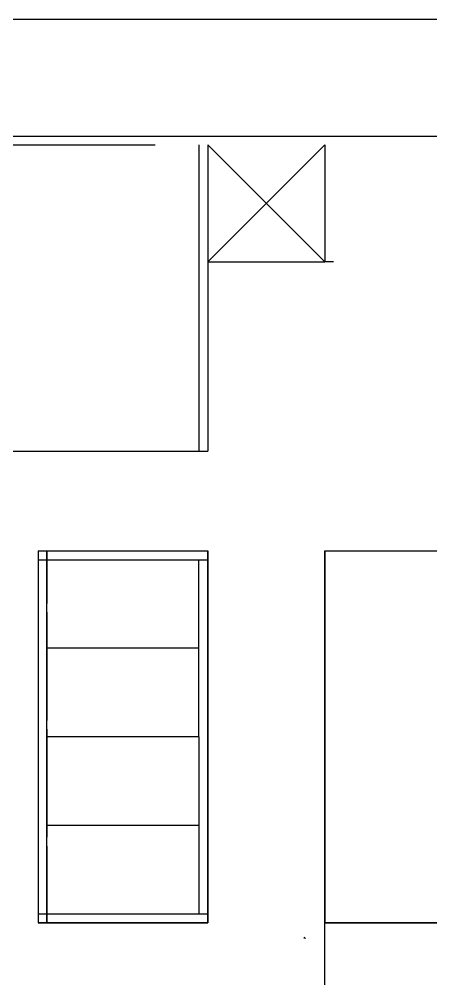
# Model space of a CAD drawing. Header units: inches. Extents: x -55 to 600, y -103 to 167.
# Drawn here: x 278.66 to 285.69, y 1.95 to 18.37 of the extents above; entities that cross this region are included whole.
import ezdxf

# ---------------------------------------------------------------- set-up
doc = ezdxf.new("R2010")
doc.units = ezdxf.units.IN
doc.header["$MEASUREMENT"] = 0

msp = doc.modelspace()

# ---------------------------------------------------------------- linework, layer by layer
for p, q in [((266.978, 18.371), (341.978, 18.371)), ((276.978, 16.371), (280.978, 16.371)), ((280.978, 16.371), (289.576, 16.371)), ((277.128, 16.221), (280.978, 16.221)), ((281.728, 16.221), (281.728, 12.221)), ((281.878, 16.221), (281.878, 14.221)), ((281.878, 16.221), (283.878, 14.221)), ((281.878, 14.221), (283.878, 16.221)), ((283.878, 16.221), (283.878, 14.221)), ((283.878, 16.221), (283.878, 14.221)), ((281.878, 14.221), (283.878, 14.221)), ((281.878, 14.221), (281.878, 12.221)), ((284.028, 14.221), (283.878, 14.221)), ((281.728, 12.221), (281.728, 10.981)), ((281.878, 12.221), (281.878, 10.981)), ((266.978, 10.981), (281.878, 10.981)), ((278.978, 9.272), (278.978, 2.906)), ((278.978, 9.272), (281.878, 9.272)), ((279.128, 9.272), (279.128, 8.371)), ((279.128, 2.906), (279.128, 9.272)), ((281.878, 9.272), (281.878, 2.906)), ((281.878, 2.906), (281.878, 9.272)), ((283.878, 9.272), (283.878, 2.906)), ((283.878, 1.509), (283.878, 9.272)), ((283.878, 9.272), (296.9, 9.272)), ((278.978, 9.122), (281.878, 9.122)), ((281.728, 6.089), (281.728, 9.122)), ((279.128, 8.221), (279.128, 6.371)), ((281.728, 7.605), (279.128, 7.605)), ((279.128, 6.221), (279.128, 4.371)), ((281.728, 6.089), (279.128, 6.089)), ((281.728, 6.089), (281.728, 3.056)), ((278.978, 5.87), (278.978, 3.87)), ((281.728, 4.572), (279.128, 4.572)), ((279.128, 4.221), (279.128, 2.906)), ((281.878, 3.056), (278.978, 3.056)), ((281.878, 2.906), (278.978, 2.906)), ((278.978, 2.906), (281.878, 2.906)), ((283.878, 2.906), (296.9, 2.906)), ((296.9, 2.906), (283.878, 2.906)), ((283.528, 2.66), (283.528, 2.638))]:
    msp.add_line(p, q)
msp.add_lwpolyline([(283.528, 2.66, 0.000184), (283.551, 2.638, 0.000184)], format="xyb")

doc.saveas('drawing.dxf')
